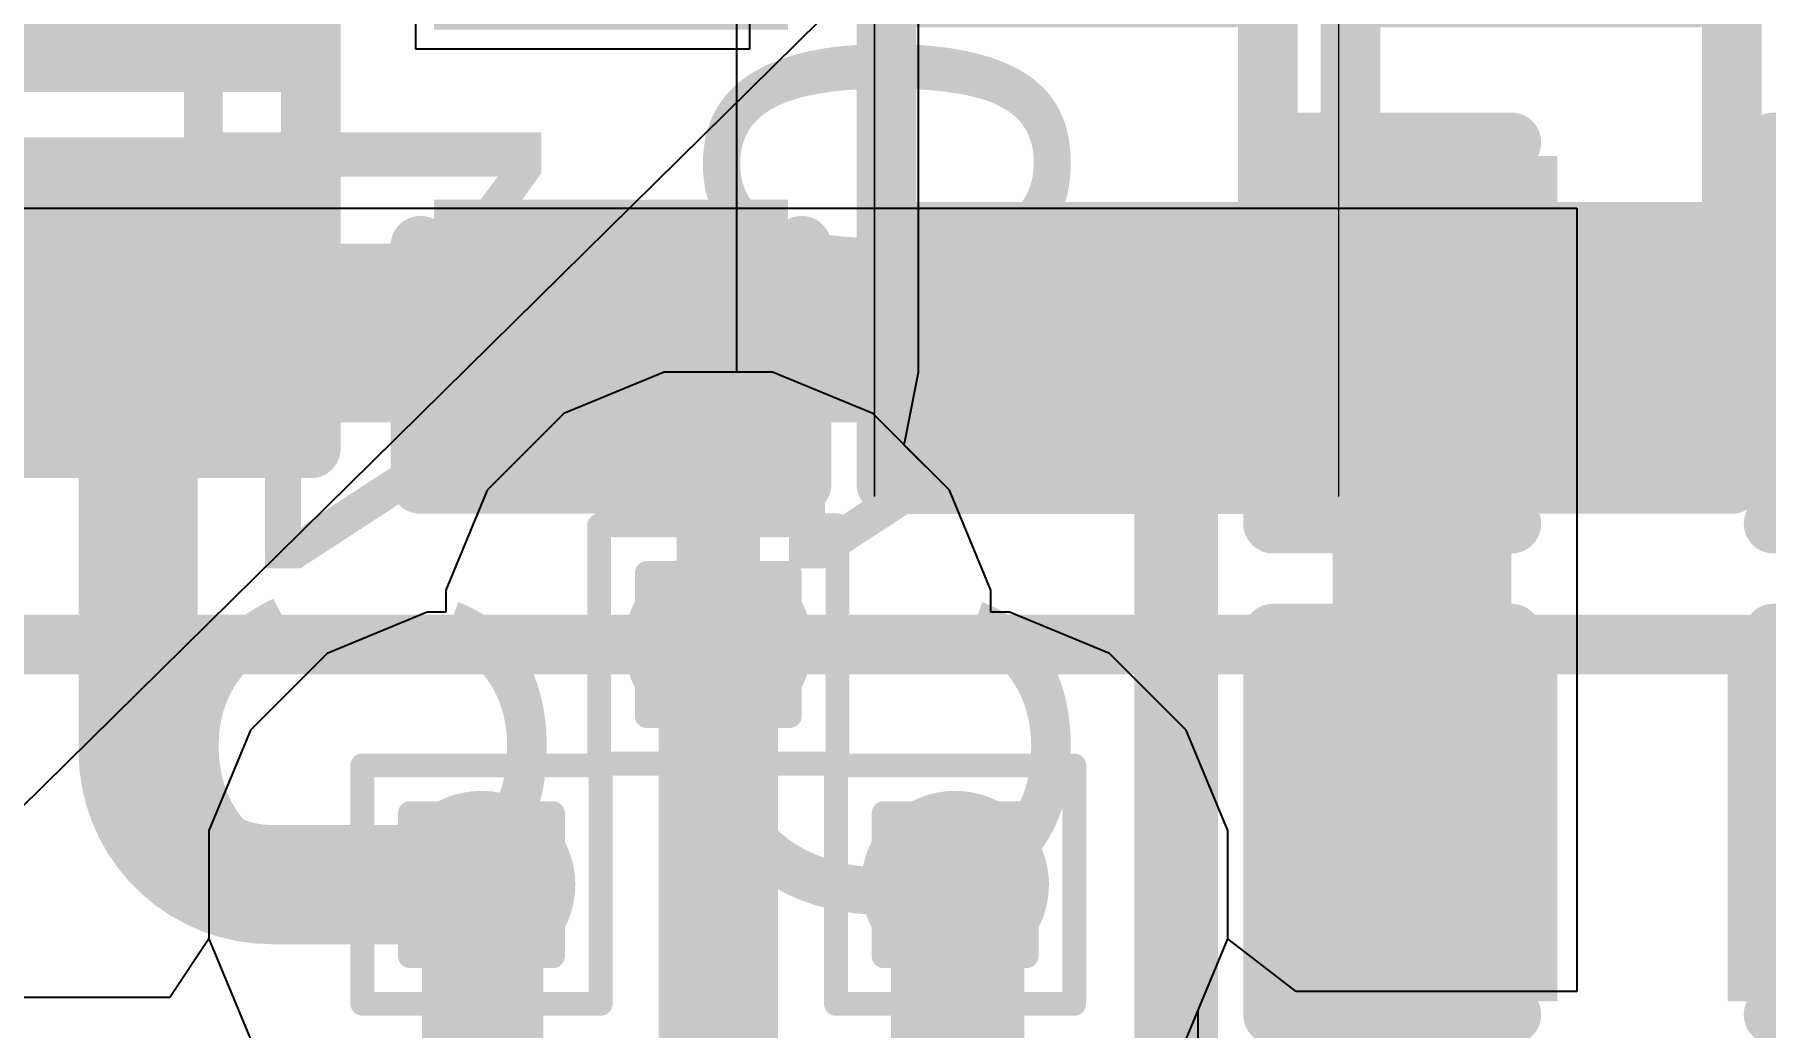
# Model space of a CAD drawing. Header units: inches. Extents: x -18 to 5357, y -8 to 5291.
# Drawn here: x 27.994 to 31.683, y 34.595 to 36.712 of the extents above; entities that cross this region are included whole.
import ezdxf

# ---------------------------------------------------------------- set-up
doc = ezdxf.new("R2010")
doc.units = ezdxf.units.IN
for name, color, linetype in [('Bottom Layer', 5, 'Continuous'), ('Bottom Overlay', 54, 'Continuous'), ('Bottom Paste', 16, 'Continuous'), ('Bottom Solder', 6, 'Continuous'), ('Drill Drawing', 1, 'Continuous'), ('Ground', 16, 'Continuous'), ('Power', 76, 'Continuous'), ('Top Layer', 1, 'Continuous'), ('Top Overlay', 2, 'Continuous'), ('Top Paste', 8, 'Continuous'), ('Top Solder', 216, 'Continuous'), ('Via Holes', 16, 'Continuous')]:
    doc.layers.add(name, color=color, linetype=linetype)
doc.styles.add('Arial', font='', dxfattribs={"height": 0.2})
doc.styles.get('Arial').set_extended_font_data('Arial')

# ---------------------------------------------------------------- blocks, each defined once
blk = doc.blocks.new('IND_0402_8')
at = {"layer": 'Top Layer'}
for points in [[(-0.55, 0.3), (-0.15, 0.3), (-0.15, -0.3), (-0.55, -0.3)], [(0.15, 0.3), (0.55, 0.3), (0.55, -0.3), (0.15, -0.3)]]:
    blk.add_hatch(color=1, dxfattribs=at).paths.add_polyline_path(points)
at = {"layer": 'Top Paste'}
for points in [[(-0.55, 0.3), (-0.15, 0.3), (-0.15, -0.3), (-0.55, -0.3)], [(0.15, 0.3), (0.55, 0.3), (0.55, -0.3), (0.15, -0.3)]]:
    blk.add_hatch(color=8, dxfattribs=at).paths.add_polyline_path(points)
at = {"layer": 'Top Solder'}
for points in [[(-0.6516, 0.4016), (-0.0484, 0.4016), (-0.0484, -0.4016), (-0.6516, -0.4016)], [(0.0484, 0.4016), (0.6516, 0.4016), (0.6516, -0.4016), (0.0484, -0.4016)]]:
    blk.add_hatch(color=216, dxfattribs=at).paths.add_polyline_path(points)
at = {"layer": 'Top Overlay'}
for points in [[(-0.3048, 0.4572, 0.127, 0.127, 0), (-0.7112, 0.4572, 0.127, 0.127, 0)], [(-0.7112, -0.4572, 0.127, 0.127, 0), (-0.7112, 0.4572, 0.127, 0.127, 0)], [(0.7112, 0.4572, 0.127, 0.127, 0), (-0.3048, 0.4572, 0.127, 0.127, 0)], [(0.7112, -0.4572, 0.127, 0.127, 0), (0.7112, 0.4572, 0.127, 0.127, 0)], [(-0.3048, -0.4572, 0.127, 0.127, 0), (-0.7112, -0.4572, 0.127, 0.127, 0)], [(0.7112, -0.4572, 0.127, 0.127, 0), (-0.3048, -0.4572, 0.127, 0.127, 0)]]:
    blk.add_lwpolyline(points, format="xyseb", dxfattribs=at)
for points in [[(-0.7429, 0.4572, 0.0635, 0.0635, 1), (-0.6794, 0.4572, 0.0635, 0.0635, 1)], [(-0.7429, 0.4572, 0.0635, 0.0635, 1), (-0.6794, 0.4572, 0.0635, 0.0635, 1)], [(-0.3366, 0.4572, 0.0635, 0.0635, 1), (-0.2731, 0.4572, 0.0635, 0.0635, 1)], [(-0.3366, 0.4572, 0.0635, 0.0635, 1), (-0.2731, 0.4572, 0.0635, 0.0635, 1)], [(0.6794, 0.4572, 0.0635, 0.0635, 1), (0.7429, 0.4572, 0.0635, 0.0635, 1)], [(0.6794, 0.4572, 0.0635, 0.0635, 1), (0.7429, 0.4572, 0.0635, 0.0635, 1)], [(-0.7429, -0.4572, 0.0635, 0.0635, 1), (-0.6794, -0.4572, 0.0635, 0.0635, 1)], [(-0.7429, -0.4572, 0.0635, 0.0635, 1), (-0.6794, -0.4572, 0.0635, 0.0635, 1)], [(-0.3366, -0.4572, 0.0635, 0.0635, 1), (-0.2731, -0.4572, 0.0635, 0.0635, 1)], [(-0.3366, -0.4572, 0.0635, 0.0635, 1), (-0.2731, -0.4572, 0.0635, 0.0635, 1)], [(0.6794, -0.4572, 0.0635, 0.0635, 1), (0.7429, -0.4572, 0.0635, 0.0635, 1)], [(0.6794, -0.4572, 0.0635, 0.0635, 1), (0.7429, -0.4572, 0.0635, 0.0635, 1)]]:
    blk.add_lwpolyline(points, format="xyseb", close=True, dxfattribs=at)
blk = doc.blocks.new('C___0402_B_13')
at = {"layer": 'Bottom Layer'}
for points in [[(-0.2413, 0.3175), (-0.2413, -0.3175), (-0.6985, -0.3175), (-0.6985, 0.3175)], [(0.6985, 0.3175), (0.6985, -0.3175), (0.2413, -0.3175), (0.2413, 0.3175)]]:
    blk.add_hatch(color=5, dxfattribs=at).paths.add_polyline_path(points)
at = {"layer": 'Bottom Paste'}
for points in [[(-0.2413, 0.3175), (-0.2413, -0.3175), (-0.6985, -0.3175), (-0.6985, 0.3175)], [(0.6985, 0.3175), (0.6985, -0.3175), (0.2413, -0.3175), (0.2413, 0.3175)]]:
    blk.add_hatch(color=16, dxfattribs=at).paths.add_polyline_path(points)
at = {"layer": 'Bottom Solder'}
for points in [[(-0.1813, 0.3775), (-0.1813, -0.3775), (-0.7585, -0.3775), (-0.7585, 0.3775)], [(0.7585, 0.3775), (0.7585, -0.3775), (0.1813, -0.3775), (0.1813, 0.3775)]]:
    blk.add_hatch(color=6, dxfattribs=at).paths.add_polyline_path(points)
at = {"layer": 'Bottom Overlay'}
for points in [[(-0.7874, -0.4064, 0.127, 0.127, 0), (-0.7874, 0.4064, 0.127, 0.127, 0)], [(-0.7874, 0.4064, 0.127, 0.127, 0), (-0.2794, 0.4064, 0.127, 0.127, 0)], [(0.2794, 0.4064, 0.127, 0.127, 0), (0.7874, 0.4064, 0.127, 0.127, 0)], [(0.7874, -0.4064, 0.127, 0.127, 0), (0.7874, 0.4064, 0.127, 0.127, 0)], [(-0.7874, -0.4064, 0.127, 0.127, 0), (-0.2794, -0.4064, 0.127, 0.127, 0)], [(0.2794, -0.4064, 0.127, 0.127, 0), (0.7874, -0.4064, 0.127, 0.127, 0)]]:
    blk.add_lwpolyline(points, format="xyseb", dxfattribs=at)
for points in [[(-0.8191, 0.4064, 0.0635, 0.0635, 1), (-0.7556, 0.4064, 0.0635, 0.0635, 1)], [(-0.8191, 0.4064, 0.0635, 0.0635, 1), (-0.7556, 0.4064, 0.0635, 0.0635, 1)], [(-0.3112, 0.4064, 0.0635, 0.0635, 1), (-0.2477, 0.4064, 0.0635, 0.0635, 1)], [(0.2477, 0.4064, 0.0635, 0.0635, 1), (0.3111, 0.4064, 0.0635, 0.0635, 1)], [(0.7557, 0.4064, 0.0635, 0.0635, 1), (0.8192, 0.4064, 0.0635, 0.0635, 1)], [(0.7557, 0.4064, 0.0635, 0.0635, 1), (0.8192, 0.4064, 0.0635, 0.0635, 1)], [(-0.8191, -0.4064, 0.0635, 0.0635, 1), (-0.7556, -0.4064, 0.0635, 0.0635, 1)], [(-0.8191, -0.4064, 0.0635, 0.0635, 1), (-0.7556, -0.4064, 0.0635, 0.0635, 1)], [(-0.3112, -0.4064, 0.0635, 0.0635, 1), (-0.2477, -0.4064, 0.0635, 0.0635, 1)], [(0.2477, -0.4064, 0.0635, 0.0635, 1), (0.3111, -0.4064, 0.0635, 0.0635, 1)], [(0.7557, -0.4064, 0.0635, 0.0635, 1), (0.8192, -0.4064, 0.0635, 0.0635, 1)], [(0.7557, -0.4064, 0.0635, 0.0635, 1), (0.8192, -0.4064, 0.0635, 0.0635, 1)]]:
    blk.add_lwpolyline(points, format="xyseb", close=True, dxfattribs=at)
blk = doc.blocks.new('14_VSON__4_3__21')
at = {"layer": 'Top Solder'}
blk.add_line((-0.8678, -2.2778), (-5350.8161, -5279.0699), dxfattribs=at)
blk = doc.blocks.new('R___0402_36')
at = {"layer": 'Top Layer'}
for points in [[(-0.6985, -0.3175), (-0.6985, 0.3175), (-0.2413, 0.3175), (-0.2413, -0.3175)], [(0.2413, -0.3175), (0.2413, 0.3175), (0.6985, 0.3175), (0.6985, -0.3175)]]:
    blk.add_hatch(color=1, dxfattribs=at).paths.add_polyline_path(points)
at = {"layer": 'Top Paste'}
for points in [[(-0.6985, -0.3175), (-0.6985, 0.3175), (-0.2413, 0.3175), (-0.2413, -0.3175)], [(0.2413, -0.3175), (0.2413, 0.3175), (0.6985, 0.3175), (0.6985, -0.3175)]]:
    blk.add_hatch(color=8, dxfattribs=at).paths.add_polyline_path(points)
at = {"layer": 'Top Solder'}
for points in [[(-0.7535, -0.3725), (-0.7535, 0.3725), (-0.1863, 0.3725), (-0.1863, -0.3725)], [(0.1863, -0.3725), (0.1863, 0.3725), (0.7535, 0.3725), (0.7535, -0.3725)]]:
    blk.add_hatch(color=216, dxfattribs=at).paths.add_polyline_path(points)
at = {"layer": 'Top Overlay'}
for points in [[(-0.7874, -0.4064, 0.127, 0.127, 0), (-0.7874, 0.4064, 0.127, 0.127, 0)], [(0.7874, 0.4064, 0.127, 0.127, 0), (-0.7874, 0.4064, 0.127, 0.127, 0)], [(0.7874, -0.4064, 0.127, 0.127, 0), (0.7874, 0.4064, 0.127, 0.127, 0)], [(0.7874, -0.4064, 0.127, 0.127, 0), (-0.7874, -0.4064, 0.127, 0.127, 0)], [(-0.8128, -0.4318, 0.00323, 0.00323, 0), (0.8128, -0.4318, 0.00323, 0.00323, 0)]]:
    blk.add_lwpolyline(points, format="xyseb", dxfattribs=at)
for points in [[(-0.8191, 0.4064, 0.0635, 0.0635, 1), (-0.7556, 0.4064, 0.0635, 0.0635, 1)], [(-0.8191, 0.4064, 0.0635, 0.0635, 1), (-0.7556, 0.4064, 0.0635, 0.0635, 1)], [(0.7556, 0.4064, 0.0635, 0.0635, 1), (0.8191, 0.4064, 0.0635, 0.0635, 1)], [(0.7556, 0.4064, 0.0635, 0.0635, 1), (0.8191, 0.4064, 0.0635, 0.0635, 1)], [(-0.8191, -0.4064, 0.0635, 0.0635, 1), (-0.7556, -0.4064, 0.0635, 0.0635, 1)], [(-0.8191, -0.4064, 0.0635, 0.0635, 1), (-0.7556, -0.4064, 0.0635, 0.0635, 1)], [(0.7556, -0.4064, 0.0635, 0.0635, 1), (0.8191, -0.4064, 0.0635, 0.0635, 1)], [(0.7556, -0.4064, 0.0635, 0.0635, 1), (0.8191, -0.4064, 0.0635, 0.0635, 1)], [(-0.8136, -0.4318, 0.00161, 0.00161, 1), (-0.812, -0.4318, 0.00161, 0.00161, 1)], [(0.812, -0.4318, 0.00161, 0.00161, 1), (0.8136, -0.4318, 0.00161, 0.00161, 1)]]:
    blk.add_lwpolyline(points, format="xyseb", close=True, dxfattribs=at)
blk = doc.blocks.new('R___0402_37')
at = {"layer": 'Top Layer'}
for points in [[(-0.6985, -0.3175), (-0.6985, 0.3175), (-0.2413, 0.3175), (-0.2413, -0.3175)], [(0.2413, -0.3175), (0.2413, 0.3175), (0.6985, 0.3175), (0.6985, -0.3175)]]:
    blk.add_hatch(color=1, dxfattribs=at).paths.add_polyline_path(points)
at = {"layer": 'Top Paste'}
for points in [[(-0.6985, -0.3175), (-0.6985, 0.3175), (-0.2413, 0.3175), (-0.2413, -0.3175)], [(0.2413, -0.3175), (0.2413, 0.3175), (0.6985, 0.3175), (0.6985, -0.3175)]]:
    blk.add_hatch(color=8, dxfattribs=at).paths.add_polyline_path(points)
at = {"layer": 'Top Solder'}
for points in [[(-0.7535, -0.3725), (-0.7535, 0.3725), (-0.1863, 0.3725), (-0.1863, -0.3725)], [(0.1863, -0.3725), (0.1863, 0.3725), (0.7535, 0.3725), (0.7535, -0.3725)]]:
    blk.add_hatch(color=216, dxfattribs=at).paths.add_polyline_path(points)
at = {"layer": 'Top Overlay'}
for points in [[(0.7874, 0.4064, 0.127, 0.127, 0), (-0.7874, 0.4064, 0.127, 0.127, 0)], [(-0.7874, -0.4064, 0.127, 0.127, 0), (-0.7874, 0.4064, 0.127, 0.127, 0)], [(0.7874, -0.4064, 0.127, 0.127, 0), (0.7874, 0.4064, 0.127, 0.127, 0)], [(0.7874, -0.4064, 0.127, 0.127, 0), (-0.7874, -0.4064, 0.127, 0.127, 0)], [(0.8128, -0.4318, 0.00323, 0.00323, 0), (-0.8128, -0.4318, 0.00323, 0.00323, 0)]]:
    blk.add_lwpolyline(points, format="xyseb", dxfattribs=at)
for points in [[(-0.8191, 0.4064, 0.0635, 0.0635, 1), (-0.7556, 0.4064, 0.0635, 0.0635, 1)], [(-0.8191, 0.4064, 0.0635, 0.0635, 1), (-0.7556, 0.4064, 0.0635, 0.0635, 1)], [(0.7556, 0.4064, 0.0635, 0.0635, 1), (0.8191, 0.4064, 0.0635, 0.0635, 1)], [(0.7556, 0.4064, 0.0635, 0.0635, 1), (0.8191, 0.4064, 0.0635, 0.0635, 1)], [(-0.8191, -0.4064, 0.0635, 0.0635, 1), (-0.7556, -0.4064, 0.0635, 0.0635, 1)], [(-0.8191, -0.4064, 0.0635, 0.0635, 1), (-0.7556, -0.4064, 0.0635, 0.0635, 1)], [(0.7556, -0.4064, 0.0635, 0.0635, 1), (0.8191, -0.4064, 0.0635, 0.0635, 1)], [(0.7556, -0.4064, 0.0635, 0.0635, 1), (0.8191, -0.4064, 0.0635, 0.0635, 1)], [(-0.8136, -0.4318, 0.00161, 0.00161, 1), (-0.812, -0.4318, 0.00161, 0.00161, 1)], [(0.812, -0.4318, 0.00161, 0.00161, 1), (0.8136, -0.4318, 0.00161, 0.00161, 1)]]:
    blk.add_lwpolyline(points, format="xyseb", close=True, dxfattribs=at)
blk = doc.blocks.new('C___0402_B_112')
at = {"layer": 'Bottom Layer'}
for points in [[(-0.2413, 0.3175), (-0.2413, -0.3175), (-0.6985, -0.3175), (-0.6985, 0.3175)], [(0.6985, 0.3175), (0.6985, -0.3175), (0.2413, -0.3175), (0.2413, 0.3175)]]:
    blk.add_hatch(color=5, dxfattribs=at).paths.add_polyline_path(points)
at = {"layer": 'Bottom Paste'}
for points in [[(-0.2413, 0.3175), (-0.2413, -0.3175), (-0.6985, -0.3175), (-0.6985, 0.3175)], [(0.6985, 0.3175), (0.6985, -0.3175), (0.2413, -0.3175), (0.2413, 0.3175)]]:
    blk.add_hatch(color=16, dxfattribs=at).paths.add_polyline_path(points)
at = {"layer": 'Bottom Solder'}
for points in [[(-0.1813, 0.3775), (-0.1813, -0.3775), (-0.7585, -0.3775), (-0.7585, 0.3775)], [(0.7585, 0.3775), (0.7585, -0.3775), (0.1813, -0.3775), (0.1813, 0.3775)]]:
    blk.add_hatch(color=6, dxfattribs=at).paths.add_polyline_path(points)
at = {"layer": 'Bottom Overlay'}
for points in [[(-0.7874, -0.4064, 0.127, 0.127, 0), (-0.7874, 0.4064, 0.127, 0.127, 0)], [(-0.7874, 0.4064, 0.127, 0.127, 0), (-0.2794, 0.4064, 0.127, 0.127, 0)], [(0.2794, 0.4064, 0.127, 0.127, 0), (0.7874, 0.4064, 0.127, 0.127, 0)], [(0.7874, 0.4064, 0.127, 0.127, 0), (0.7874, -0.4064, 0.127, 0.127, 0)], [(-0.7874, -0.4064, 0.127, 0.127, 0), (-0.2794, -0.4064, 0.127, 0.127, 0)], [(0.2794, -0.4064, 0.127, 0.127, 0), (0.7874, -0.4064, 0.127, 0.127, 0)]]:
    blk.add_lwpolyline(points, format="xyseb", dxfattribs=at)
for points in [[(-0.8191, 0.4064, 0.0635, 0.0635, 1), (-0.7556, 0.4064, 0.0635, 0.0635, 1)], [(-0.8191, 0.4064, 0.0635, 0.0635, 1), (-0.7556, 0.4064, 0.0635, 0.0635, 1)], [(-0.3111, 0.4064, 0.0635, 0.0635, 1), (-0.2476, 0.4064, 0.0635, 0.0635, 1)], [(0.2477, 0.4064, 0.0635, 0.0635, 1), (0.3111, 0.4064, 0.0635, 0.0635, 1)], [(0.7556, 0.4064, 0.0635, 0.0635, 1), (0.8191, 0.4064, 0.0635, 0.0635, 1)], [(0.7556, 0.4064, 0.0635, 0.0635, 1), (0.8191, 0.4064, 0.0635, 0.0635, 1)], [(-0.8191, -0.4064, 0.0635, 0.0635, 1), (-0.7556, -0.4064, 0.0635, 0.0635, 1)], [(-0.8191, -0.4064, 0.0635, 0.0635, 1), (-0.7556, -0.4064, 0.0635, 0.0635, 1)], [(-0.3111, -0.4064, 0.0635, 0.0635, 1), (-0.2477, -0.4064, 0.0635, 0.0635, 1)], [(0.2477, -0.4064, 0.0635, 0.0635, 1), (0.3111, -0.4064, 0.0635, 0.0635, 1)], [(0.7557, -0.4064, 0.0635, 0.0635, 1), (0.8192, -0.4064, 0.0635, 0.0635, 1)], [(0.7557, -0.4064, 0.0635, 0.0635, 1), (0.8192, -0.4064, 0.0635, 0.0635, 1)]]:
    blk.add_lwpolyline(points, format="xyseb", close=True, dxfattribs=at)
blk = doc.blocks.new('C___0402_113')
at = {"layer": 'Top Layer'}
for points in [[(-0.6985, -0.3175), (-0.6985, 0.3175), (-0.2413, 0.3175), (-0.2413, -0.3175)], [(0.2413, -0.3175), (0.2413, 0.3175), (0.6985, 0.3175), (0.6985, -0.3175)]]:
    blk.add_hatch(color=1, dxfattribs=at).paths.add_polyline_path(points)
at = {"layer": 'Top Paste'}
for points in [[(-0.6985, -0.3175), (-0.6985, 0.3175), (-0.2413, 0.3175), (-0.2413, -0.3175)], [(0.2413, -0.3175), (0.2413, 0.3175), (0.6985, 0.3175), (0.6985, -0.3175)]]:
    blk.add_hatch(color=8, dxfattribs=at).paths.add_polyline_path(points)
at = {"layer": 'Top Solder'}
for points in [[(-0.7585, -0.3775), (-0.7585, 0.3775), (-0.1813, 0.3775), (-0.1813, -0.3775)], [(0.1813, -0.3775), (0.1813, 0.3775), (0.7585, 0.3775), (0.7585, -0.3775)]]:
    blk.add_hatch(color=216, dxfattribs=at).paths.add_polyline_path(points)
at = {"layer": 'Top Overlay'}
for points in [[(-0.2794, 0.4064, 0.127, 0.127, 0), (-0.7874, 0.4064, 0.127, 0.127, 0)], [(-0.7874, -0.4064, 0.127, 0.127, 0), (-0.7874, 0.4064, 0.127, 0.127, 0)], [(0.7874, 0.4064, 0.127, 0.127, 0), (0.2794, 0.4064, 0.127, 0.127, 0)], [(0.7874, -0.4064, 0.127, 0.127, 0), (0.7874, 0.4064, 0.127, 0.127, 0)], [(-0.2794, -0.4064, 0.127, 0.127, 0), (-0.7874, -0.4064, 0.127, 0.127, 0)], [(0.7874, -0.4064, 0.127, 0.127, 0), (0.2794, -0.4064, 0.127, 0.127, 0)]]:
    blk.add_lwpolyline(points, format="xyseb", dxfattribs=at)
for points in [[(-0.8191, 0.4064, 0.0635, 0.0635, 1), (-0.7556, 0.4064, 0.0635, 0.0635, 1)], [(-0.8191, 0.4064, 0.0635, 0.0635, 1), (-0.7556, 0.4064, 0.0635, 0.0635, 1)], [(-0.3111, 0.4064, 0.0635, 0.0635, 1), (-0.2477, 0.4064, 0.0635, 0.0635, 1)], [(0.2477, 0.4064, 0.0635, 0.0635, 1), (0.3111, 0.4064, 0.0635, 0.0635, 1)], [(0.7556, 0.4064, 0.0635, 0.0635, 1), (0.8191, 0.4064, 0.0635, 0.0635, 1)], [(0.7556, 0.4064, 0.0635, 0.0635, 1), (0.8191, 0.4064, 0.0635, 0.0635, 1)], [(-0.8191, -0.4064, 0.0635, 0.0635, 1), (-0.7556, -0.4064, 0.0635, 0.0635, 1)], [(-0.8191, -0.4064, 0.0635, 0.0635, 1), (-0.7556, -0.4064, 0.0635, 0.0635, 1)], [(-0.3111, -0.4064, 0.0635, 0.0635, 1), (-0.2477, -0.4064, 0.0635, 0.0635, 1)], [(0.2477, -0.4064, 0.0635, 0.0635, 1), (0.3111, -0.4064, 0.0635, 0.0635, 1)], [(0.7556, -0.4064, 0.0635, 0.0635, 1), (0.8191, -0.4064, 0.0635, 0.0635, 1)], [(0.7556, -0.4064, 0.0635, 0.0635, 1), (0.8191, -0.4064, 0.0635, 0.0635, 1)]]:
    blk.add_lwpolyline(points, format="xyseb", close=True, dxfattribs=at)

msp = doc.modelspace()

# ---------------------------------------------------------------- hatches: boundary and pattern name
at = {"layer": 'Bottom Layer'}
h = msp.add_hatch(color=5, dxfattribs=at)
edge = h.paths.add_edge_path()
edge.add_arc((29.4508, 35.4114), 0.2, 0, 360)
h = msp.add_hatch(color=5, dxfattribs=at)
edge = h.paths.add_edge_path()
edge.add_arc((28.946, 34.8996), 0.2, 0, 360)
h = msp.add_hatch(color=5, dxfattribs=at)
edge = h.paths.add_edge_path()
edge.add_arc((29.9556, 34.8996), 0.2, 0, 360)
at = {"layer": 'Ground'}
h = msp.add_hatch(color=16, dxfattribs=at)
edge = h.paths.add_edge_path()
edge.add_arc((29.4508, 35.4114), 0.2, 0, 360)
h = msp.add_hatch(color=16, dxfattribs=at)
edge = h.paths.add_edge_path()
edge.add_arc((28.946, 34.8996), 0.2, 0, 360)
h = msp.add_hatch(color=16, dxfattribs=at)
edge = h.paths.add_edge_path()
edge.add_arc((29.9556, 34.8996), 0.2, 0, 360)
at = {"layer": 'Power'}
h = msp.add_hatch(color=76, dxfattribs=at)
edge = h.paths.add_edge_path()
edge.add_arc((29.4508, 35.4114), 0.2, 0, 360)
h = msp.add_hatch(color=76, dxfattribs=at)
edge = h.paths.add_edge_path()
edge.add_arc((28.946, 34.8996), 0.2, 0, 360)
h = msp.add_hatch(color=76, dxfattribs=at)
edge = h.paths.add_edge_path()
edge.add_arc((29.9556, 34.8996), 0.2, 0, 360)
at = {"layer": 'Top Layer'}
h = msp.add_hatch(color=1, dxfattribs=at)
edge = h.paths.add_edge_path()
edge.add_arc((29.4508, 35.4114), 0.2, 0, 360)
h = msp.add_hatch(color=1, dxfattribs=at)
edge = h.paths.add_edge_path()
edge.add_arc((28.946, 34.8996), 0.2, 0, 360)
h = msp.add_hatch(color=1, dxfattribs=at)
edge = h.paths.add_edge_path()
edge.add_arc((29.9556, 34.8996), 0.2, 0, 360)
at = {"layer": 'Via Holes'}
h = msp.add_hatch(color=7, dxfattribs=at)
edge = h.paths.add_edge_path()
edge.add_arc((29.4508, 35.4114), 0.1, 0, 360)
h = msp.add_hatch(color=7, dxfattribs=at)
edge = h.paths.add_edge_path()
edge.add_arc((28.946, 34.8996), 0.1, 0, 360)
h = msp.add_hatch(color=7, dxfattribs=at)
edge = h.paths.add_edge_path()
edge.add_arc((29.9556, 34.8996), 0.1, 0, 360)

# ---------------------------------------------------------------- linework, layer by layer
at = {"layer": 'Bottom Layer'}
for p, q in [((23.9145, 36.3413), (31.281, 36.3413)), ((31.281, 36.3413), (31.281, 35.377)), ((29.3352, 35.9924), (29.1217, 35.9039)), ((29.5664, 35.9924), (29.3352, 35.9924)), ((29.7799, 35.9039), (29.5664, 35.9924)), ((29.1217, 35.9039), (28.9583, 35.7405)), ((29.9434, 35.7405), (29.7799, 35.9039)), ((28.9583, 35.7405), (28.8698, 35.527)), ((30.0318, 35.527), (29.9434, 35.7405)), ((28.8698, 35.527), (28.8698, 35.4806)), ((30.0318, 35.4806), (30.0318, 35.527)), ((28.8304, 35.4806), (28.6169, 35.3921)), ((28.8698, 35.4806), (28.8304, 35.4806)), ((30.0712, 35.4806), (30.0318, 35.4806)), ((30.2847, 35.3921), (30.0712, 35.4806)), ((28.6169, 35.3921), (28.4535, 35.2287)), ((30.4482, 35.2287), (30.2847, 35.3921)), ((31.281, 35.377), (31.281, 34.6717)), ((28.4535, 35.2287), (28.365, 35.0152)), ((30.5366, 35.0152), (30.4482, 35.2287)), ((28.365, 35.0152), (28.365, 34.784)), ((30.5366, 34.784), (30.5366, 35.0152)), ((28.365, 34.784), (28.2815, 34.659)), ((30.6825, 34.6717), (30.5366, 34.784)), ((28.2815, 34.659), (27.0331, 34.659)), ((31.281, 34.6717), (30.6825, 34.6717))]:
    msp.add_line(p, q, dxfattribs=at)
for points in [[(26.9081, 36.0755, 0.381, 0.381, 0), (30.9508, 36.0755, 0.381, 0.381, 0)], [(30.9508, 36.0755, 0.381, 0.381, 0), (30.9508, 36.0755, 0.381, 0.381, 0)], [(30.9508, 35.0285, 0.381, 0.381, 0), (30.9508, 36.0755, 0.381, 0.381, 0)], [(28.946, 34.8996, 0.254, 0.254, 0), (28.9508, 34.8948, 0.254, 0.254, 0)], [(28.9508, 34.0748, 0.254, 0.254, 0), (28.9508, 34.8948, 0.254, 0.254, 0)], [(29.9556, 34.8996, 0.254, 0.254, -0.414214), (29.9762, 34.879, 0.254, 0.254, 0)], [(29.9762, 34.0494, 0.254, 0.254, 0), (29.9762, 34.879, 0.254, 0.254, 0)]]:
    msp.add_lwpolyline(points, format="xyseb", dxfattribs=at)
for points in [[(30.8556, 36.0755, 0.1905, 0.1905, 1), (31.0461, 36.0755, 0.1905, 0.1905, 1)], [(30.8556, 36.0755, 0.1905, 0.1905, 1), (31.0461, 36.0755, 0.1905, 0.1905, 1)], [(30.8556, 36.0755, 0.1905, 0.1905, 1), (31.0461, 36.0755, 0.1905, 0.1905, 1)], [(30.8556, 36.0755, 0.1905, 0.1905, 1), (31.0461, 36.0755, 0.1905, 0.1905, 1)], [(30.8556, 35.0285, 0.1905, 0.1905, 1), (31.0461, 35.0285, 0.1905, 0.1905, 1)], [(28.8825, 34.8996, 0.127, 0.127, 1), (29.0095, 34.8996, 0.127, 0.127, 1)], [(28.8873, 34.8948, 0.127, 0.127, 1), (29.0143, 34.8948, 0.127, 0.127, 1)], [(28.8873, 34.8948, 0.127, 0.127, 1), (29.0143, 34.8948, 0.127, 0.127, 1)], [(29.8921, 34.8996, 0.127, 0.127, 1), (30.0191, 34.8996, 0.127, 0.127, 1)], [(29.9127, 34.879, 0.127, 0.127, 1), (30.0397, 34.879, 0.127, 0.127, 1)], [(29.9127, 34.879, 0.127, 0.127, 1), (30.0397, 34.879, 0.127, 0.127, 1)]]:
    msp.add_lwpolyline(points, format="xyseb", close=True, dxfattribs=at)
at = {"layer": 'Drill Drawing'}
for points in [[(29.1968, 35.6654, 0.0508, 0.0508, 0), (29.7048, 35.6654, 0.0508, 0.0508, 0)], [(29.1968, 35.1574, 0.0508, 0.0508, 0), (29.1968, 35.6654, 0.0508, 0.0508, 0)], [(29.7048, 35.1574, 0.0508, 0.0508, 0), (29.7048, 35.6654, 0.0508, 0.0508, 0)], [(29.2984, 35.5638, 0.0508, 0.0508, 0), (29.6032, 35.5638, 0.0508, 0.0508, 0)], [(29.2984, 35.259, 0.0508, 0.0508, 0), (29.2984, 35.5638, 0.0508, 0.0508, 0)], [(29.6032, 35.259, 0.0508, 0.0508, 0), (29.6032, 35.5638, 0.0508, 0.0508, 0)], [(29.2984, 35.259, 0.0508, 0.0508, 0), (29.6032, 35.259, 0.0508, 0.0508, 0)], [(28.692, 35.1536, 0.0508, 0.0508, 0), (29.2, 35.1536, 0.0508, 0.0508, 0)], [(28.692, 34.6456, 0.0508, 0.0508, 0), (28.692, 35.1536, 0.0508, 0.0508, 0)], [(29.1968, 35.1574, 0.0508, 0.0508, 0), (29.7048, 35.1574, 0.0508, 0.0508, 0)], [(29.2, 34.6456, 0.0508, 0.0508, 0), (29.2, 35.1536, 0.0508, 0.0508, 0)], [(29.7016, 35.1536, 0.0508, 0.0508, 0), (30.2096, 35.1536, 0.0508, 0.0508, 0)], [(29.7016, 34.6456, 0.0508, 0.0508, 0), (29.7016, 35.1536, 0.0508, 0.0508, 0)], [(30.2096, 34.6456, 0.0508, 0.0508, 0), (30.2096, 35.1536, 0.0508, 0.0508, 0)], [(28.7936, 35.052, 0.0508, 0.0508, 0), (29.0984, 35.052, 0.0508, 0.0508, 0)], [(28.7936, 34.7472, 0.0508, 0.0508, 0), (28.7936, 35.052, 0.0508, 0.0508, 0)], [(29.0984, 34.7472, 0.0508, 0.0508, 0), (29.0984, 35.052, 0.0508, 0.0508, 0)], [(29.8032, 35.052, 0.0508, 0.0508, 0), (30.108, 35.052, 0.0508, 0.0508, 0)], [(29.8032, 34.7472, 0.0508, 0.0508, 0), (29.8032, 35.052, 0.0508, 0.0508, 0)], [(30.108, 34.7472, 0.0508, 0.0508, 0), (30.108, 35.052, 0.0508, 0.0508, 0)], [(28.7936, 34.7472, 0.0508, 0.0508, 0), (29.0984, 34.7472, 0.0508, 0.0508, 0)], [(29.8032, 34.7472, 0.0508, 0.0508, 0), (30.108, 34.7472, 0.0508, 0.0508, 0)], [(28.692, 34.6456, 0.0508, 0.0508, 0), (29.2, 34.6456, 0.0508, 0.0508, 0)], [(29.7016, 34.6456, 0.0508, 0.0508, 0), (30.2096, 34.6456, 0.0508, 0.0508, 0)]]:
    msp.add_lwpolyline(points, format="xyseb", dxfattribs=at)
for points in [[(29.1841, 35.6654, 0.0254, 0.0254, 1), (29.2095, 35.6654, 0.0254, 0.0254, 1)], [(29.1841, 35.6654, 0.0254, 0.0254, 1), (29.2095, 35.6654, 0.0254, 0.0254, 1)], [(29.6921, 35.6654, 0.0254, 0.0254, 1), (29.7175, 35.6654, 0.0254, 0.0254, 1)], [(29.6921, 35.6654, 0.0254, 0.0254, 1), (29.7175, 35.6654, 0.0254, 0.0254, 1)], [(29.2857, 35.5638, 0.0254, 0.0254, 1), (29.3111, 35.5638, 0.0254, 0.0254, 1)], [(29.2857, 35.5638, 0.0254, 0.0254, 1), (29.3111, 35.5638, 0.0254, 0.0254, 1)], [(29.5905, 35.5638, 0.0254, 0.0254, 1), (29.6159, 35.5638, 0.0254, 0.0254, 1)], [(29.5905, 35.5638, 0.0254, 0.0254, 1), (29.6159, 35.5638, 0.0254, 0.0254, 1)], [(29.2857, 35.259, 0.0254, 0.0254, 1), (29.3111, 35.259, 0.0254, 0.0254, 1)], [(29.2857, 35.259, 0.0254, 0.0254, 1), (29.3111, 35.259, 0.0254, 0.0254, 1)], [(29.5905, 35.259, 0.0254, 0.0254, 1), (29.6159, 35.259, 0.0254, 0.0254, 1)], [(29.5905, 35.259, 0.0254, 0.0254, 1), (29.6159, 35.259, 0.0254, 0.0254, 1)], [(28.6793, 35.1536, 0.0254, 0.0254, 1), (28.7047, 35.1536, 0.0254, 0.0254, 1)], [(28.6793, 35.1536, 0.0254, 0.0254, 1), (28.7047, 35.1536, 0.0254, 0.0254, 1)], [(29.1841, 35.1574, 0.0254, 0.0254, 1), (29.2095, 35.1574, 0.0254, 0.0254, 1)], [(29.1841, 35.1574, 0.0254, 0.0254, 1), (29.2095, 35.1574, 0.0254, 0.0254, 1)], [(29.1873, 35.1536, 0.0254, 0.0254, 1), (29.2127, 35.1536, 0.0254, 0.0254, 1)], [(29.1873, 35.1536, 0.0254, 0.0254, 1), (29.2127, 35.1536, 0.0254, 0.0254, 1)], [(29.6889, 35.1536, 0.0254, 0.0254, 1), (29.7143, 35.1536, 0.0254, 0.0254, 1)], [(29.6889, 35.1536, 0.0254, 0.0254, 1), (29.7143, 35.1536, 0.0254, 0.0254, 1)], [(29.6921, 35.1574, 0.0254, 0.0254, 1), (29.7175, 35.1574, 0.0254, 0.0254, 1)], [(29.6921, 35.1574, 0.0254, 0.0254, 1), (29.7175, 35.1574, 0.0254, 0.0254, 1)], [(30.1969, 35.1536, 0.0254, 0.0254, 1), (30.2223, 35.1536, 0.0254, 0.0254, 1)], [(30.1969, 35.1536, 0.0254, 0.0254, 1), (30.2223, 35.1536, 0.0254, 0.0254, 1)], [(28.7809, 35.052, 0.0254, 0.0254, 1), (28.8063, 35.052, 0.0254, 0.0254, 1)], [(28.7809, 35.052, 0.0254, 0.0254, 1), (28.8063, 35.052, 0.0254, 0.0254, 1)], [(29.0857, 35.052, 0.0254, 0.0254, 1), (29.1111, 35.052, 0.0254, 0.0254, 1)], [(29.0857, 35.052, 0.0254, 0.0254, 1), (29.1111, 35.052, 0.0254, 0.0254, 1)], [(29.7905, 35.052, 0.0254, 0.0254, 1), (29.8159, 35.052, 0.0254, 0.0254, 1)], [(29.7905, 35.052, 0.0254, 0.0254, 1), (29.8159, 35.052, 0.0254, 0.0254, 1)], [(30.0953, 35.052, 0.0254, 0.0254, 1), (30.1207, 35.052, 0.0254, 0.0254, 1)], [(30.0953, 35.052, 0.0254, 0.0254, 1), (30.1207, 35.052, 0.0254, 0.0254, 1)], [(28.7809, 34.7472, 0.0254, 0.0254, 1), (28.8063, 34.7472, 0.0254, 0.0254, 1)], [(28.7809, 34.7472, 0.0254, 0.0254, 1), (28.8063, 34.7472, 0.0254, 0.0254, 1)], [(29.0857, 34.7472, 0.0254, 0.0254, 1), (29.1111, 34.7472, 0.0254, 0.0254, 1)], [(29.0857, 34.7472, 0.0254, 0.0254, 1), (29.1111, 34.7472, 0.0254, 0.0254, 1)], [(29.7905, 34.7472, 0.0254, 0.0254, 1), (29.8159, 34.7472, 0.0254, 0.0254, 1)], [(29.7905, 34.7472, 0.0254, 0.0254, 1), (29.8159, 34.7472, 0.0254, 0.0254, 1)], [(30.0953, 34.7472, 0.0254, 0.0254, 1), (30.1207, 34.7472, 0.0254, 0.0254, 1)], [(30.0953, 34.7472, 0.0254, 0.0254, 1), (30.1207, 34.7472, 0.0254, 0.0254, 1)], [(28.6793, 34.6456, 0.0254, 0.0254, 1), (28.7047, 34.6456, 0.0254, 0.0254, 1)], [(28.6793, 34.6456, 0.0254, 0.0254, 1), (28.7047, 34.6456, 0.0254, 0.0254, 1)], [(29.1873, 34.6456, 0.0254, 0.0254, 1), (29.2127, 34.6456, 0.0254, 0.0254, 1)], [(29.1873, 34.6456, 0.0254, 0.0254, 1), (29.2127, 34.6456, 0.0254, 0.0254, 1)], [(29.6889, 34.6456, 0.0254, 0.0254, 1), (29.7143, 34.6456, 0.0254, 0.0254, 1)], [(29.6889, 34.6456, 0.0254, 0.0254, 1), (29.7143, 34.6456, 0.0254, 0.0254, 1)], [(30.1969, 34.6456, 0.0254, 0.0254, 1), (30.2223, 34.6456, 0.0254, 0.0254, 1)], [(30.1969, 34.6456, 0.0254, 0.0254, 1), (30.2223, 34.6456, 0.0254, 0.0254, 1)]]:
    msp.add_lwpolyline(points, format="xyseb", close=True, dxfattribs=at)
at = {"layer": 'Ground'}
for p, q in [((29.3352, 35.9924), (29.1217, 35.9039)), ((29.5664, 35.9924), (29.3352, 35.9924)), ((29.7799, 35.9039), (29.5664, 35.9924)), ((29.1217, 35.9039), (28.9583, 35.7405)), ((29.9434, 35.7405), (29.7799, 35.9039)), ((28.9583, 35.7405), (28.8698, 35.527)), ((30.0318, 35.527), (29.9434, 35.7405)), ((28.8698, 35.527), (28.8698, 35.4806)), ((30.0318, 35.4806), (30.0318, 35.527)), ((28.8304, 35.4806), (28.6169, 35.3921)), ((28.8698, 35.4806), (28.8304, 35.4806)), ((30.0712, 35.4806), (30.0318, 35.4806)), ((30.2847, 35.3921), (30.0712, 35.4806)), ((28.6169, 35.3921), (28.4535, 35.2287)), ((30.4482, 35.2287), (30.2847, 35.3921)), ((28.4535, 35.2287), (28.365, 35.0152)), ((30.5366, 35.0152), (30.4482, 35.2287)), ((28.365, 35.0152), (28.365, 34.784)), ((30.5366, 34.784), (30.5366, 35.0152)), ((28.365, 34.784), (28.4535, 34.5705)), ((30.4482, 34.5705), (30.5366, 34.784))]:
    msp.add_line(p, q, dxfattribs=at)
at = {"layer": 'Power'}
for p, q in [((29.4894, 51.2382), (29.4894, 35.9924)), ((29.8779, 35.9924), (29.8779, 51.2382)), ((29.3352, 35.9924), (29.1217, 35.9039)), ((29.4894, 35.9924), (29.3352, 35.9924)), ((29.8483, 35.8437), (29.8779, 35.9924)), ((29.1217, 35.9039), (28.9583, 35.7405)), ((29.845, 35.8388), (29.8483, 35.8437)), ((29.9434, 35.7405), (29.845, 35.8388)), ((28.9583, 35.7405), (28.8698, 35.527)), ((30.0318, 35.527), (29.9434, 35.7405)), ((28.8698, 35.527), (28.8698, 35.4806)), ((30.0318, 35.4806), (30.0318, 35.527)), ((28.8304, 35.4806), (28.6169, 35.3921)), ((28.8698, 35.4806), (28.8304, 35.4806)), ((30.0712, 35.4806), (30.0318, 35.4806)), ((30.2847, 35.3921), (30.0712, 35.4806)), ((28.6169, 35.3921), (28.4535, 35.2287)), ((30.4482, 35.2287), (30.2847, 35.3921)), ((28.4535, 35.2287), (28.365, 35.0152)), ((30.5366, 35.0152), (30.4482, 35.2287)), ((28.365, 35.0152), (28.365, 34.784)), ((30.5366, 34.784), (30.5366, 35.0152)), ((28.365, 34.784), (28.4535, 34.5705)), ((30.4736, 34.6318), (30.5366, 34.784)), ((30.4736, 33.7067), (30.4736, 34.6318))]:
    msp.add_line(p, q, dxfattribs=at)
for points in [[(29.4508, 30.2903, 0.254, 0.254, 0), (29.4508, 35.4114, 0.254, 0.254, 0)], [(29.9556, 30.167, 0.254, 0.254, 0), (29.9556, 34.8996, 0.254, 0.254, 0)]]:
    msp.add_lwpolyline(points, format="xyseb", dxfattribs=at)
for points in [[(29.3873, 35.4114, 0.127, 0.127, 1), (29.5143, 35.4114, 0.127, 0.127, 1)], [(29.8921, 34.8996, 0.127, 0.127, 1), (30.0191, 34.8996, 0.127, 0.127, 1)]]:
    msp.add_lwpolyline(points, format="xyseb", close=True, dxfattribs=at)
at = {"layer": 'Top Layer'}
for p, q in [((29.517, 37.6203), (29.517, 36.6807)), ((28.8063, 36.6807), (28.8063, 37.4718)), ((29.517, 36.6807), (28.8063, 36.6807))]:
    msp.add_line(p, q, dxfattribs=at)
for points in [[(28.2142, 35.1842, 0.254, 0.254, 0), (28.2142, 36.1908, 0.254, 0.254, 0)], [(29.2222, 36.0711, 0.1778, 0.1778, -0.414214), (29.4508, 35.8425, 0.1778, 0.1778, 0)], [(30.2155, 36.0709, 0.1778, 0.1778, 0), (30.2871, 36.0709, 0.1778, 0.1778, 0)], [(30.2871, 36.0709, 0.1778, 0.1778, 0), (30.4268, 35.9312, 0.1778, 0.1778, 0)], [(30.9983, 35.9314, 0.1778, 0.1778, 0), (31.138, 36.0711, 0.1778, 0.1778, 0)], [(31.138, 36.0711, 0.1778, 0.1778, 0), (31.2048, 36.0711, 0.1778, 0.1778, 0)], [(31.2048, 36.0711, 0.1778, 0.1778, 0), (32.2036, 36.0711, 0.1778, 0.1778, 0)], [(30.4268, 34.175, 0.1778, 0.1778, 0), (30.4268, 35.9312, 0.1778, 0.1778, 0)], [(30.9983, 34.1985, 0.1778, 0.1778, 0), (30.9983, 35.9314, 0.1778, 0.1778, 0)], [(29.4508, 35.4114, 0.1778, 0.1778, 0), (29.4508, 35.8425, 0.1778, 0.1778, 0)], [(29.4508, 34.151, 0.254, 0.254, 0), (29.4508, 35.4114, 0.254, 0.254, 0)], [(28.4988, 34.8996, 0.254, 0.254, -0.414214), (28.2142, 35.1842, 0.254, 0.254, 0)], [(28.4988, 34.8996, 0.254, 0.254, 0), (28.946, 34.8996, 0.254, 0.254, 0)], [(28.946, 34.151, 0.254, 0.254, 0), (28.946, 34.8996, 0.254, 0.254, 0)], [(29.9461, 34.151, 0.254, 0.254, 0), (29.9461, 34.8996, 0.254, 0.254, 0)], [(29.9461, 34.8996, 0.254, 0.254, 0), (29.9556, 34.8996, 0.254, 0.254, 0)]]:
    msp.add_lwpolyline(points, format="xyseb", dxfattribs=at)
for points in [[(28.1507, 36.1908, 0.127, 0.127, 1), (28.2777, 36.1908, 0.127, 0.127, 1)], [(29.1778, 36.0711, 0.0889, 0.0889, 1), (29.2667, 36.0711, 0.0889, 0.0889, 1)], [(30.171, 36.0709, 0.0889, 0.0889, 1), (30.2599, 36.0709, 0.0889, 0.0889, 1)], [(30.2426, 36.0709, 0.0889, 0.0889, 1), (30.3315, 36.0709, 0.0889, 0.0889, 1)], [(30.2426, 36.0709, 0.0889, 0.0889, 1), (30.3315, 36.0709, 0.0889, 0.0889, 1)], [(31.0935, 36.0711, 0.0889, 0.0889, 1), (31.1824, 36.0711, 0.0889, 0.0889, 1)], [(31.0935, 36.0711, 0.0889, 0.0889, 1), (31.1824, 36.0711, 0.0889, 0.0889, 1)], [(31.1604, 36.0711, 0.0889, 0.0889, 1), (31.2493, 36.0711, 0.0889, 0.0889, 1)], [(31.1604, 36.0711, 0.0889, 0.0889, 1), (31.2493, 36.0711, 0.0889, 0.0889, 1)], [(30.3823, 35.9312, 0.0889, 0.0889, 1), (30.4712, 35.9312, 0.0889, 0.0889, 1)], [(30.3823, 35.9312, 0.0889, 0.0889, 1), (30.4712, 35.9312, 0.0889, 0.0889, 1)], [(30.9538, 35.9314, 0.0889, 0.0889, 1), (31.0427, 35.9314, 0.0889, 0.0889, 1)], [(30.9538, 35.9314, 0.0889, 0.0889, 1), (31.0427, 35.9314, 0.0889, 0.0889, 1)], [(29.4064, 35.8425, 0.0889, 0.0889, 1), (29.4953, 35.8425, 0.0889, 0.0889, 1)], [(29.4064, 35.8425, 0.0889, 0.0889, 1), (29.4953, 35.8425, 0.0889, 0.0889, 1)], [(29.3873, 35.4114, 0.127, 0.127, 1), (29.5143, 35.4114, 0.127, 0.127, 1)], [(29.4064, 35.4114, 0.0889, 0.0889, 1), (29.4953, 35.4114, 0.0889, 0.0889, 1)], [(28.1507, 35.1842, 0.127, 0.127, 1), (28.2777, 35.1842, 0.127, 0.127, 1)], [(28.1507, 35.1842, 0.127, 0.127, 1), (28.2777, 35.1842, 0.127, 0.127, 1)], [(28.4353, 34.8996, 0.127, 0.127, 1), (28.5623, 34.8996, 0.127, 0.127, 1)], [(28.4353, 34.8996, 0.127, 0.127, 1), (28.5623, 34.8996, 0.127, 0.127, 1)], [(28.8825, 34.8996, 0.127, 0.127, 1), (29.0095, 34.8996, 0.127, 0.127, 1)], [(28.8825, 34.8996, 0.127, 0.127, 1), (29.0095, 34.8996, 0.127, 0.127, 1)], [(29.8826, 34.8996, 0.127, 0.127, 1), (30.0096, 34.8996, 0.127, 0.127, 1)], [(29.8826, 34.8996, 0.127, 0.127, 1), (30.0096, 34.8996, 0.127, 0.127, 1)], [(29.8921, 34.8996, 0.127, 0.127, 1), (30.0191, 34.8996, 0.127, 0.127, 1)]]:
    msp.add_lwpolyline(points, format="xyseb", close=True, dxfattribs=at)
at = {"layer": 'Top Overlay'}
msp.add_lwpolyline([(25.2414, 35.4114, 0.127, 0.127, 0), (34.6178, 35.4114, 0.127, 0.127, 0)], format="xyseb", dxfattribs=at)

# ---------------------------------------------------------------- block references
for name, p, rotation in [('14_VSON__4_3__21', (6.3967, 12.3683), 180), ('C___0402_113', (29.2222, 36.541), 270), ('R___0402_36', (30.2155, 36.5408), 270), ('R___0402_37', (31.2048, 36.541), 270), ('IND_0402_8', (28.1253, 36.5408), 270)]:
    msp.add_blockref(name, p, dxfattribs=dict(rotation=rotation))
for name, p in [('C___0402_B_13', (31.4207, 36.0755)), ('C___0402_B_112', (31.4207, 35.0285))]:
    msp.add_blockref(name, p)

# ---------------------------------------------------------------- texts
at = {"layer": 'Bottom Overlay', "style": 'Arial', "text_generation_flag": 2}
for s, p in [('C41', (28.3118, 34.7807)), ('C40', (29.4288, 34.7807))]:
    msp.add_text(s, height=0.762, rotation=270, dxfattribs=at).set_placement(p)

doc.saveas('drawing.dxf')
